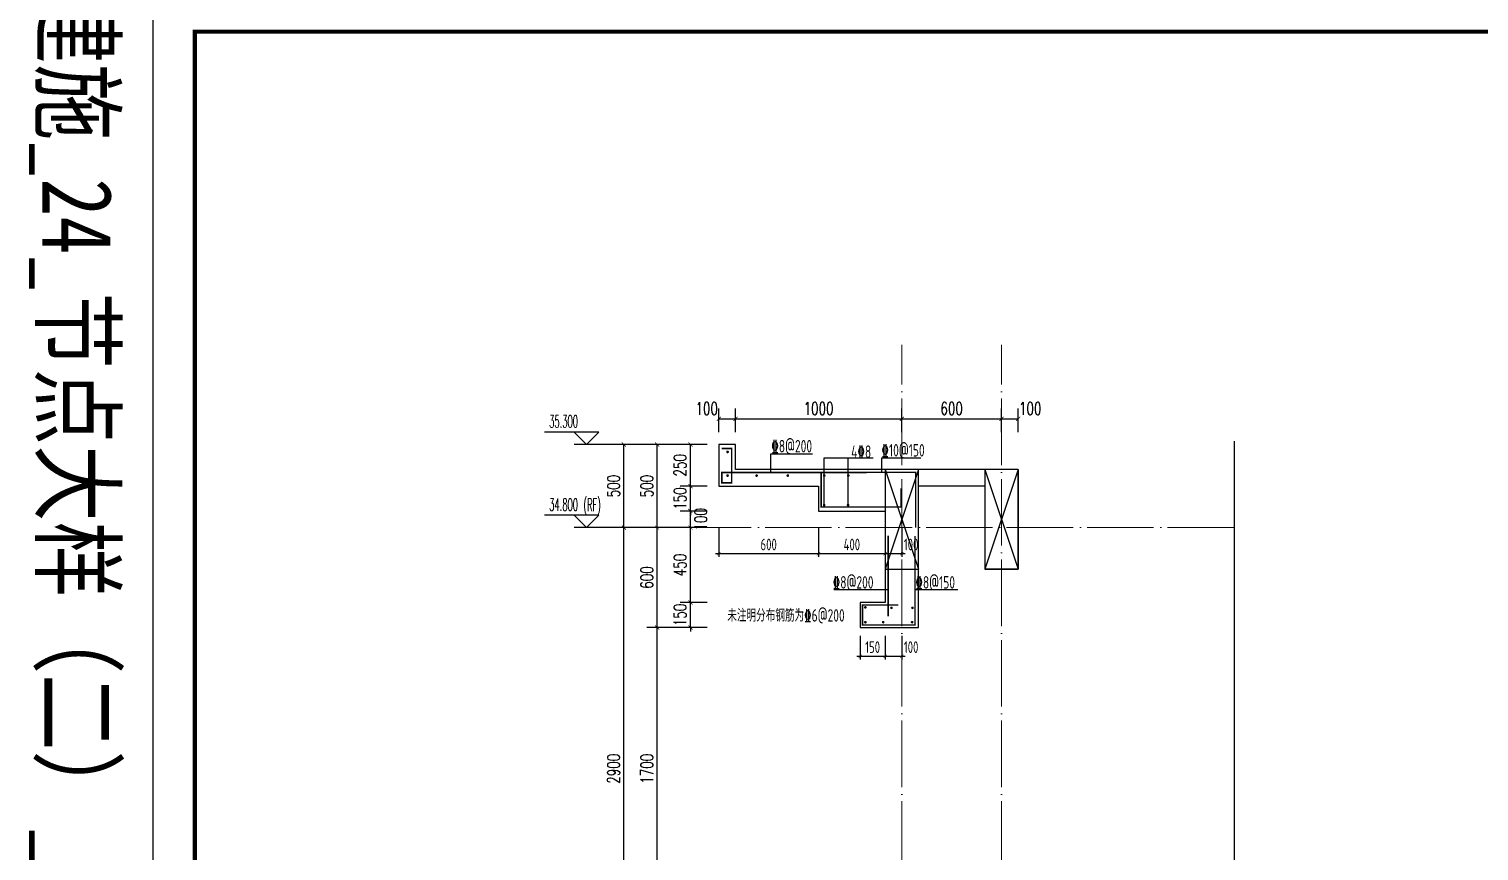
# Model space of a CAD drawing. Extents: x -668857 to 143095, y -247466 to 228182.
# Drawn here: x 13189 to 21906, y 168039 to 172982 of the extents above; entities that cross this region are included whole.
import ezdxf

# ---------------------------------------------------------------- set-up
doc = ezdxf.new("R2010")
doc.units = 0
doc.header["$LTSCALE"] = 1000
doc.linetypes.add('DOTE', pattern=[2.42, 2, -0.2, 0.02, -0.2])
doc.layers.get('0').update_dxf_attribs({"linetype": 'CONTINUOUS'})
doc.layers.get('DEFPOINTS').update_dxf_attribs({"linetype": 'CONTINUOUS'})
for name, color, linetype in [('DIM', 2, 'CONTINUOUS'), ('DIM_ELEV', 3, 'CONTINUOUS'), ('DIM_SYMB', 3, 'CONTINUOUS'), ('PUB_DIM', 3, 'CONTINUOUS'), ('PUB_TEXT', 2, 'CONTINUOUS'), ('REIN', 6, 'CONTINUOUS'), ('S-大样-砼线', 7, 'CONTINUOUS'), ('S-引出线', 40, 'CONTINUOUS'), ('TEXT', 2, 'CONTINUOUS'), ('WALL', 5, 'CONTINUOUS'), ('yichutu', 7, 'CONTINUOUS'), ('导图字', 7, 'CONTINUOUS')]:
    doc.layers.add(name, color=color, linetype=linetype)
doc.layers.add('DOTE', color=19, linetype='DOTE', lineweight=9)
doc.layers.add('图框', color=9, linetype='CONTINUOUS', lineweight=18)
doc.styles.add('_TCH_DIM', font='SIMPLEX.shx', dxfattribs={"width": 0.7, "bigfont": 'GBCBIG.shx'})
doc.styles.add('_TCH_DIM_T3', font='SIMPLEX', dxfattribs={"width": 0.705882, "bigfont": 'GBCBIG'})
doc.styles.add('TSSD_DIMENSION', font='Tssdeng.shx', dxfattribs={"width": 0.7, "bigfont": 'tssdchn.shx'})
doc.styles.add('TSSD_REIN', font='tssdeng.shx', dxfattribs={"width": 0.7, "height": 300, "bigfont": 'tssdchn.shx'})
doc.styles.add('黑体', font='simhei.ttf')
doc.dimstyles.new('_TCH_ARCH&&25', dxfattribs={"dimtxt": 74.375, "dimasz": 25, "dimexe": 62.5, "dimexo": 75, "dimgap": 25, "dimtad": 1, "dimdec": 0, "dimzin": 0, "dimdsep": 46, "dimtxsty": '_TCH_DIM_T3', "dimblk": 'ARCHTICK', "dimcen": 0.09, "dimclrt": 7, "dimazin": 0, "dimtfac": 1, "dimtdec": 0, "dimtix": 1, "dimtmove": 2, "dimatfit": 3, "dimldrblk": 'ARCHTICK', "dimfxl": 0, "dimtolj": 1, "dimtzin": 0, "dimarcsym": 0})
doc.dimstyles.new('TSSD_20_20', dxfattribs={"dimtxt": 60, "dimasz": 20, "dimexe": 20, "dimexo": 50, "dimgap": 20, "dimtad": 1, "dimdec": 0, "dimzin": 0, "dimdsep": 46, "dimtxsty": 'TSSD_DIMENSION', "dimblk": 'ARCHTICK', "dimblk1": 'ARCHTICK', "dimblk2": 'ARCHTICK', "dimcen": 0, "dimdle": 20, "dimclrt": 7, "dimadec": 0, "dimazin": 0, "dimtfac": 1, "dimtdec": 0, "dimtix": 1, "dimtmove": 2, "dimatfit": 3, "dimfxl": 0, "dimtolj": 1, "dimtzin": 0, "dimarcsym": 0})

# ---------------------------------------------------------------- blocks, each defined once
blk = doc.blocks.new('GFDDDDRG')
at = {"layer": '图框'}
blk.add_lwpolyline([(923310, -107437), (923310, -159999), (893610, -159999), (893610, -107437)], close=True, dxfattribs=at)
blk.add_lwpolyline([(923310, -107437), (923310, -159999), (893610, -159999), (893610, -107437)], close=True, dxfattribs=at)
at = {"layer": '图框', "const_width": 50}
blk.add_lwpolyline([(894110, -159499), (922810, -159499), (922810, -108687), (894110, -108687)], close=True, dxfattribs=at)
blk = doc.blocks.new('yct-1051-594-26275-14850-25-1002.0')
at = {"layer": 'yichutu', "color": 7}
blk.add_lwpolyline([(0, 0), (0, 14850), (26275, 14850), (26275, 0)], close=True, dxfattribs=at)
blk = doc.blocks.new('_ArchTick')
at = {"color": 0, "linetype": 'ByBlock', "const_width": 0.15}
blk.add_lwpolyline([(-0.5, -0.5), (0.5, 0.5)], dxfattribs=at)
blk = doc.blocks.new('*D2269')
at = {"layer": 'DEFPOINTS', "color": 0}
for p in [(18185.3, 169383.2), (18335.3, 169383.2), (18335.3, 169209.5)]:
    blk.add_point(p, dxfattribs=at)
at = {"layer": 'DIM', "color": 0, "lineweight": -2}
for p, q in [((18185.3, 169333.2), (18185.3, 169189.5)), ((18335.3, 169333.2), (18335.3, 169189.5)), ((18165.3, 169209.5), (18355.3, 169209.5))]:
    blk.add_line(p, q, dxfattribs=at)
at = {"layer": 'DIM', "color": 0, "lineweight": -2, "xscale": 20, "yscale": 20, "zscale": 20, "rotation": 180}
blk.add_blockref('_ArchTick', (18185.3, 169209.5), dxfattribs=at)
at = {"layer": 'DIM', "color": 0, "lineweight": -2, "xscale": 20, "yscale": 20, "zscale": 20}
blk.add_blockref('_ArchTick', (18335.3, 169209.5), dxfattribs=at)
at = {"layer": 'DIM', "color": 7, "insert": (18260.3, 169264.5), "char_height": 70, "attachment_point": 5, "style": 'TSSD_DIMENSION'}
blk.add_mtext('\\A1;150', dxfattribs=at)
blk = doc.blocks.new('*D2270')
at = {"layer": 'DEFPOINTS', "color": 0}
for p in [(18335.3, 169383.2), (18435.3, 169383.2), (18435.3, 169209.5)]:
    blk.add_point(p, dxfattribs=at)
at = {"layer": 'DIM', "color": 0, "lineweight": -2}
for p, q in [((18335.3, 169333.2), (18335.3, 169189.5)), ((18435.3, 169333.2), (18435.3, 169189.5)), ((18315.3, 169209.5), (18455.3, 169209.5))]:
    blk.add_line(p, q, dxfattribs=at)
at = {"layer": 'DIM', "color": 0, "lineweight": -2, "xscale": 20, "yscale": 20, "zscale": 20, "rotation": 180}
blk.add_blockref('_ArchTick', (18335.3, 169209.5), dxfattribs=at)
at = {"layer": 'DIM', "color": 0, "lineweight": -2, "xscale": 20, "yscale": 20, "zscale": 20}
blk.add_blockref('_ArchTick', (18435.3, 169209.5), dxfattribs=at)
at = {"layer": 'DIM', "color": 7, "insert": (18491.7, 169264.5), "char_height": 70, "attachment_point": 5, "style": 'TSSD_DIMENSION'}
blk.add_mtext('\\A1;100', dxfattribs=at)
blk = doc.blocks.new('*D2271')
at = {"layer": 'DEFPOINTS', "color": 0}
for p in [(17435.3, 170637.4), (17335.3, 170483.2), (17435.3, 170483.2)]:
    blk.add_point(p, dxfattribs=at)
at = {"layer": 'PUB_DIM', "color": 0, "lineweight": -2}
for p, q in [((17335.3, 170558.2), (17335.3, 170699.9)), ((17435.3, 170558.2), (17435.3, 170699.9)), ((17335.3, 170637.4), (17435.3, 170637.4))]:
    blk.add_line(p, q, dxfattribs=at)
at = {"layer": 'PUB_DIM', "color": 0, "lineweight": -2, "xscale": 25, "yscale": 25, "zscale": 25, "rotation": 180}
blk.add_blockref('_ArchTick', (17335.3, 170637.4), dxfattribs=at)
at = {"layer": 'PUB_DIM', "color": 0, "lineweight": -2, "xscale": 25, "yscale": 25, "zscale": 25}
blk.add_blockref('_ArchTick', (17435.3, 170637.4), dxfattribs=at)
at = {"layer": 'PUB_DIM', "color": 7, "insert": (17262.8, 170699.6), "char_height": 74.38, "attachment_point": 5, "style": '_TCH_DIM_T3'}
blk.add_mtext('\\A1;100', dxfattribs=at)
blk = doc.blocks.new('*D2272')
at = {"layer": 'DEFPOINTS', "color": 0}
for p in [(18435.3, 170637.4), (17435.3, 170483.2), (18435.3, 170483.2)]:
    blk.add_point(p, dxfattribs=at)
at = {"layer": 'PUB_DIM', "color": 0, "lineweight": -2}
for p, q in [((17435.3, 170558.2), (17435.3, 170699.9)), ((18435.3, 170558.2), (18435.3, 170699.9)), ((17435.3, 170637.4), (18435.3, 170637.4))]:
    blk.add_line(p, q, dxfattribs=at)
at = {"layer": 'PUB_DIM', "color": 0, "lineweight": -2, "xscale": 25, "yscale": 25, "zscale": 25, "rotation": 180}
blk.add_blockref('_ArchTick', (17435.3, 170637.4), dxfattribs=at)
at = {"layer": 'PUB_DIM', "color": 0, "lineweight": -2, "xscale": 25, "yscale": 25, "zscale": 25}
blk.add_blockref('_ArchTick', (18435.3, 170637.4), dxfattribs=at)
at = {"layer": 'PUB_DIM', "color": 7, "insert": (17935.3, 170699.6), "char_height": 74.38, "attachment_point": 5, "style": '_TCH_DIM_T3'}
blk.add_mtext('\\A1;1000', dxfattribs=at)
blk = doc.blocks.new('*D2273')
at = {"layer": 'DEFPOINTS', "color": 0}
for p in [(19035.3, 170637.4), (18435.3, 170483.2), (19035.3, 170483.2)]:
    blk.add_point(p, dxfattribs=at)
at = {"layer": 'PUB_DIM', "color": 0, "lineweight": -2}
for p, q in [((18435.3, 170558.2), (18435.3, 170699.9)), ((19035.3, 170558.2), (19035.3, 170699.9)), ((18435.3, 170637.4), (19035.3, 170637.4))]:
    blk.add_line(p, q, dxfattribs=at)
at = {"layer": 'PUB_DIM', "color": 0, "lineweight": -2, "xscale": 25, "yscale": 25, "zscale": 25, "rotation": 180}
blk.add_blockref('_ArchTick', (18435.3, 170637.4), dxfattribs=at)
at = {"layer": 'PUB_DIM', "color": 0, "lineweight": -2, "xscale": 25, "yscale": 25, "zscale": 25}
blk.add_blockref('_ArchTick', (19035.3, 170637.4), dxfattribs=at)
at = {"layer": 'PUB_DIM', "color": 7, "insert": (18735.3, 170699.6), "char_height": 74.38, "attachment_point": 5, "style": '_TCH_DIM_T3'}
blk.add_mtext('\\A1;600', dxfattribs=at)
blk = doc.blocks.new('*D2274')
at = {"layer": 'DEFPOINTS', "color": 0}
for p in [(19135.3, 170637.4), (19035.3, 170483.2), (19135.3, 170483.2)]:
    blk.add_point(p, dxfattribs=at)
at = {"layer": 'PUB_DIM', "color": 0, "lineweight": -2}
for p, q in [((19035.3, 170558.2), (19035.3, 170699.9)), ((19135.3, 170558.2), (19135.3, 170699.9)), ((19035.3, 170637.4), (19135.3, 170637.4))]:
    blk.add_line(p, q, dxfattribs=at)
at = {"layer": 'PUB_DIM', "color": 0, "lineweight": -2, "xscale": 25, "yscale": 25, "zscale": 25, "rotation": 180}
blk.add_blockref('_ArchTick', (19035.3, 170637.4), dxfattribs=at)
at = {"layer": 'PUB_DIM', "color": 0, "lineweight": -2, "xscale": 25, "yscale": 25, "zscale": 25}
blk.add_blockref('_ArchTick', (19135.3, 170637.4), dxfattribs=at)
at = {"layer": 'PUB_DIM', "color": 7, "insert": (19207.7, 170699.6), "char_height": 74.38, "attachment_point": 5, "style": '_TCH_DIM_T3'}
blk.add_mtext('\\A1;100', dxfattribs=at)
blk = doc.blocks.new('*D2275')
at = {"layer": 'DEFPOINTS', "color": 0}
for p in [(17335.3, 170033.2), (17935.3, 170033.2), (17935.3, 169826.8)]:
    blk.add_point(p, dxfattribs=at)
at = {"layer": 'DIM', "color": 0, "lineweight": -2}
for p, q in [((17335.3, 169983.2), (17335.3, 169806.8)), ((17935.3, 169983.2), (17935.3, 169806.8)), ((17315.3, 169826.8), (17955.3, 169826.8))]:
    blk.add_line(p, q, dxfattribs=at)
at = {"layer": 'DIM', "color": 0, "lineweight": -2, "xscale": 20, "yscale": 20, "zscale": 20, "rotation": 180}
blk.add_blockref('_ArchTick', (17335.3, 169826.8), dxfattribs=at)
at = {"layer": 'DIM', "color": 0, "lineweight": -2, "xscale": 20, "yscale": 20, "zscale": 20}
blk.add_blockref('_ArchTick', (17935.3, 169826.8), dxfattribs=at)
at = {"layer": 'DIM', "color": 7, "insert": (17635.3, 169881.8), "char_height": 70, "attachment_point": 5, "style": 'TSSD_DIMENSION'}
blk.add_mtext('\\A1;600', dxfattribs=at)
blk = doc.blocks.new('*D2276')
at = {"layer": 'DEFPOINTS', "color": 0}
for p in [(17935.3, 170033.2), (18335.3, 170033.2), (18335.3, 169826.8)]:
    blk.add_point(p, dxfattribs=at)
at = {"layer": 'DIM', "color": 0, "lineweight": -2}
for p, q in [((17935.3, 169983.2), (17935.3, 169806.8)), ((18335.3, 169983.2), (18335.3, 169806.8)), ((17915.3, 169826.8), (18355.3, 169826.8))]:
    blk.add_line(p, q, dxfattribs=at)
at = {"layer": 'DIM', "color": 0, "lineweight": -2, "xscale": 20, "yscale": 20, "zscale": 20, "rotation": 180}
blk.add_blockref('_ArchTick', (17935.3, 169826.8), dxfattribs=at)
at = {"layer": 'DIM', "color": 0, "lineweight": -2, "xscale": 20, "yscale": 20, "zscale": 20}
blk.add_blockref('_ArchTick', (18335.3, 169826.8), dxfattribs=at)
at = {"layer": 'DIM', "color": 7, "insert": (18135.3, 169881.8), "char_height": 70, "attachment_point": 5, "style": 'TSSD_DIMENSION'}
blk.add_mtext('\\A1;400', dxfattribs=at)
blk = doc.blocks.new('*D2277')
at = {"layer": 'DEFPOINTS', "color": 0}
for p in [(18335.3, 170033.2), (18435.3, 170033.2), (18435.3, 169826.8)]:
    blk.add_point(p, dxfattribs=at)
at = {"layer": 'DIM', "color": 0, "lineweight": -2}
for p, q in [((18335.3, 169983.2), (18335.3, 169806.8)), ((18435.3, 169983.2), (18435.3, 169806.8)), ((18315.3, 169826.8), (18455.3, 169826.8))]:
    blk.add_line(p, q, dxfattribs=at)
at = {"layer": 'DIM', "color": 0, "lineweight": -2, "xscale": 20, "yscale": 20, "zscale": 20, "rotation": 180}
blk.add_blockref('_ArchTick', (18335.3, 169826.8), dxfattribs=at)
at = {"layer": 'DIM', "color": 0, "lineweight": -2, "xscale": 20, "yscale": 20, "zscale": 20}
blk.add_blockref('_ArchTick', (18435.3, 169826.8), dxfattribs=at)
at = {"layer": 'DIM', "color": 7, "insert": (18491.7, 169881.8), "char_height": 70, "attachment_point": 5, "style": 'TSSD_DIMENSION'}
blk.add_mtext('\\A1;100', dxfattribs=at)
blk = doc.blocks.new('*D2280')
at = {"layer": 'DEFPOINTS', "color": 0}
for p in [(17165.1, 170483.2), (17339.7, 170483.2), (17339.7, 170233.2)]:
    blk.add_point(p, dxfattribs=at)
at = {"layer": 'PUB_DIM', "color": 0, "lineweight": -2}
for p, q in [((17264.7, 170483.2), (17102.6, 170483.2)), ((17165.1, 170233.2), (17165.1, 170483.2)), ((17264.7, 170233.2), (17102.6, 170233.2))]:
    blk.add_line(p, q, dxfattribs=at)
at = {"layer": 'PUB_DIM', "color": 0, "lineweight": -2, "xscale": 25, "yscale": 25, "zscale": 25}
for p, rotation in [((17165.1, 170483.2), 90), ((17165.1, 170233.2), 270)]:
    blk.add_blockref('_ArchTick', p, dxfattribs=dict(at, rotation=rotation))
at = {"layer": 'PUB_DIM', "color": 7, "insert": (17102.9, 170358.2), "char_height": 74.38, "attachment_point": 5, "rotation": 90, "style": '_TCH_DIM_T3'}
blk.add_mtext('\\A1;250', dxfattribs=at)
blk = doc.blocks.new('*D2281')
at = {"layer": 'DEFPOINTS', "color": 0}
for p in [(17165.1, 170233.2), (17339.7, 170233.2), (17339.7, 170083.2)]:
    blk.add_point(p, dxfattribs=at)
at = {"layer": 'PUB_DIM', "color": 0, "lineweight": -2}
for p, q in [((17165.1, 170233.2), (17165.1, 170258.2)), ((17264.7, 170233.2), (17102.6, 170233.2)), ((17165.1, 170083.2), (17165.1, 170233.2)), ((17264.7, 170083.2), (17102.6, 170083.2)), ((17165.1, 170083.2), (17165.1, 170058.2))]:
    blk.add_line(p, q, dxfattribs=at)
at = {"layer": 'PUB_DIM', "color": 0, "lineweight": -2, "xscale": 25, "yscale": 25, "zscale": 25}
for p, rotation in [((17165.1, 170233.2), 270), ((17165.1, 170083.2), 90)]:
    blk.add_blockref('_ArchTick', p, dxfattribs=dict(at, rotation=rotation))
at = {"layer": 'PUB_DIM', "color": 7, "insert": (17102.9, 170158.2), "char_height": 74.38, "attachment_point": 5, "rotation": 90, "style": '_TCH_DIM_T3'}
blk.add_mtext('\\A1;150', dxfattribs=at)
blk = doc.blocks.new('*D2282')
at = {"layer": 'DEFPOINTS', "color": 0}
for p in [(17165.1, 170083.2), (17339.7, 170083.2), (17339.7, 169983.2)]:
    blk.add_point(p, dxfattribs=at)
at = {"layer": 'PUB_DIM', "color": 0, "lineweight": -2}
for p, q in [((17264.7, 170083.2), (17102.6, 170083.2)), ((17165.1, 169983.2), (17165.1, 170083.2)), ((17264.7, 169983.2), (17102.6, 169983.2))]:
    blk.add_line(p, q, dxfattribs=at)
at = {"layer": 'PUB_DIM', "color": 0, "lineweight": -2, "xscale": 25, "yscale": 25, "zscale": 25}
for p, rotation in [((17165.1, 170083.2), 90), ((17165.1, 169983.2), 270)]:
    blk.add_blockref('_ArchTick', p, dxfattribs=dict(at, rotation=rotation))
at = {"layer": 'PUB_DIM', "color": 7, "insert": (17227, 170033.2), "char_height": 74.38, "attachment_point": 5, "rotation": 90, "style": '_TCH_DIM_T3'}
blk.add_mtext('\\A1;100', dxfattribs=at)
blk = doc.blocks.new('*D2283')
at = {"layer": 'DEFPOINTS', "color": 0}
for p in [(17165.1, 169983.2), (17339.7, 169983.2), (17339.7, 169533.2)]:
    blk.add_point(p, dxfattribs=at)
at = {"layer": 'PUB_DIM', "color": 0, "lineweight": -2}
for p, q in [((17264.7, 169983.2), (17102.6, 169983.2)), ((17165.1, 169533.2), (17165.1, 169983.2)), ((17264.7, 169533.2), (17102.6, 169533.2))]:
    blk.add_line(p, q, dxfattribs=at)
at = {"layer": 'PUB_DIM', "color": 0, "lineweight": -2, "xscale": 25, "yscale": 25, "zscale": 25}
for p, rotation in [((17165.1, 169983.2), 90), ((17165.1, 169533.2), 270)]:
    blk.add_blockref('_ArchTick', p, dxfattribs=dict(at, rotation=rotation))
at = {"layer": 'PUB_DIM', "color": 7, "insert": (17102.9, 169758.2), "char_height": 74.38, "attachment_point": 5, "rotation": 90, "style": '_TCH_DIM_T3'}
blk.add_mtext('\\A1;450', dxfattribs=at)
blk = doc.blocks.new('*D2284')
at = {"layer": 'DEFPOINTS', "color": 0}
for p in [(17165.1, 169533.2), (17339.7, 169533.2), (17339.7, 169383.2)]:
    blk.add_point(p, dxfattribs=at)
at = {"layer": 'PUB_DIM', "color": 0, "lineweight": -2}
for p, q in [((17165.1, 169533.2), (17165.1, 169558.2)), ((17264.7, 169533.2), (17102.6, 169533.2)), ((17165.1, 169383.2), (17165.1, 169533.2)), ((17264.7, 169383.2), (17102.6, 169383.2)), ((17165.1, 169383.2), (17165.1, 169358.2))]:
    blk.add_line(p, q, dxfattribs=at)
at = {"layer": 'PUB_DIM', "color": 0, "lineweight": -2, "xscale": 25, "yscale": 25, "zscale": 25}
for p, rotation in [((17165.1, 169533.2), 270), ((17165.1, 169383.2), 90)]:
    blk.add_blockref('_ArchTick', p, dxfattribs=dict(at, rotation=rotation))
at = {"layer": 'PUB_DIM', "color": 7, "insert": (17102.9, 169458.2), "char_height": 74.38, "attachment_point": 5, "rotation": 90, "style": '_TCH_DIM_T3'}
blk.add_mtext('\\A1;150', dxfattribs=at)
blk = doc.blocks.new('*D2997')
at = {"layer": 'DEFPOINTS', "color": 0}
for p in [(16965.1, 169383.2), (17265.1, 169383.2), (17265.1, 167683.2)]:
    blk.add_point(p, dxfattribs=at)
at = {"layer": 'PUB_DIM', "color": 0, "lineweight": -2}
for p, q in [((17190.1, 169383.2), (16902.6, 169383.2)), ((16965.1, 167683.2), (16965.1, 169383.2)), ((17190.1, 167683.2), (16902.6, 167683.2))]:
    blk.add_line(p, q, dxfattribs=at)
at = {"layer": 'PUB_DIM', "color": 0, "lineweight": -2, "xscale": 25, "yscale": 25, "zscale": 25}
for p, rotation in [((16965.1, 169383.2), 90), ((16965.1, 167683.2), 270)]:
    blk.add_blockref('_ArchTick', p, dxfattribs=dict(at, rotation=rotation))
at = {"layer": 'PUB_DIM', "color": 7, "insert": (16902.9, 168533.2), "char_height": 74.38, "attachment_point": 5, "rotation": 90, "style": '_TCH_DIM_T3'}
blk.add_mtext('\\A1;1700', dxfattribs=at)
blk = doc.blocks.new('*D2998')
at = {"layer": 'DEFPOINTS', "color": 0}
for p in [(16965.1, 169983.2), (17265.1, 169983.2), (17265.1, 169383.2)]:
    blk.add_point(p, dxfattribs=at)
at = {"layer": 'PUB_DIM', "color": 0, "lineweight": -2}
for p, q in [((17190.1, 169983.2), (16902.6, 169983.2)), ((16965.1, 169383.2), (16965.1, 169983.2)), ((17190.1, 169383.2), (16902.6, 169383.2))]:
    blk.add_line(p, q, dxfattribs=at)
at = {"layer": 'PUB_DIM', "color": 0, "lineweight": -2, "xscale": 25, "yscale": 25, "zscale": 25}
for p, rotation in [((16965.1, 169983.2), 90), ((16965.1, 169383.2), 270)]:
    blk.add_blockref('_ArchTick', p, dxfattribs=dict(at, rotation=rotation))
at = {"layer": 'PUB_DIM', "color": 7, "insert": (16902.9, 169683.2), "char_height": 74.38, "attachment_point": 5, "rotation": 90, "style": '_TCH_DIM_T3'}
blk.add_mtext('\\A1;600', dxfattribs=at)
blk = doc.blocks.new('*D2999')
at = {"layer": 'DEFPOINTS', "color": 0}
for p in [(16965.1, 170483.2), (17265.1, 170483.2), (17265.1, 169983.2)]:
    blk.add_point(p, dxfattribs=at)
at = {"layer": 'PUB_DIM', "color": 0, "lineweight": -2}
for p, q in [((17190.1, 170483.2), (16902.6, 170483.2)), ((16965.1, 169983.2), (16965.1, 170483.2)), ((17190.1, 169983.2), (16902.6, 169983.2))]:
    blk.add_line(p, q, dxfattribs=at)
at = {"layer": 'PUB_DIM', "color": 0, "lineweight": -2, "xscale": 25, "yscale": 25, "zscale": 25}
for p, rotation in [((16965.1, 170483.2), 90), ((16965.1, 169983.2), 270)]:
    blk.add_blockref('_ArchTick', p, dxfattribs=dict(at, rotation=rotation))
at = {"layer": 'PUB_DIM', "color": 7, "insert": (16902.9, 170233.2), "char_height": 74.38, "attachment_point": 5, "rotation": 90, "style": '_TCH_DIM_T3'}
blk.add_mtext('\\A1;500', dxfattribs=at)
blk = doc.blocks.new('*D3006')
at = {"layer": 'DEFPOINTS', "color": 0}
for p in [(16765.1, 169983.2), (17265.1, 169983.2), (17265.1, 167083.2)]:
    blk.add_point(p, dxfattribs=at)
at = {"layer": 'PUB_DIM', "color": 0, "lineweight": -2}
for p, q in [((17190.1, 169983.2), (16702.6, 169983.2)), ((16765.1, 167083.2), (16765.1, 169983.2)), ((17190.1, 167083.2), (16702.6, 167083.2))]:
    blk.add_line(p, q, dxfattribs=at)
at = {"layer": 'PUB_DIM', "color": 0, "lineweight": -2, "xscale": 25, "yscale": 25, "zscale": 25}
for p, rotation in [((16765.1, 169983.2), 90), ((16765.1, 167083.2), 270)]:
    blk.add_blockref('_ArchTick', p, dxfattribs=dict(at, rotation=rotation))
at = {"layer": 'PUB_DIM', "color": 7, "insert": (16702.9, 168533.2), "char_height": 74.38, "attachment_point": 5, "rotation": 90, "style": '_TCH_DIM_T3'}
blk.add_mtext('\\A1;2900', dxfattribs=at)
blk = doc.blocks.new('*D3007')
at = {"layer": 'DEFPOINTS', "color": 0}
for p in [(16765.1, 170483.2), (17265.1, 170483.2), (17265.1, 169983.2)]:
    blk.add_point(p, dxfattribs=at)
at = {"layer": 'PUB_DIM', "color": 0, "lineweight": -2}
for p, q in [((17190.1, 170483.2), (16702.6, 170483.2)), ((16765.1, 169983.2), (16765.1, 170483.2)), ((17190.1, 169983.2), (16702.6, 169983.2))]:
    blk.add_line(p, q, dxfattribs=at)
at = {"layer": 'PUB_DIM', "color": 0, "lineweight": -2, "xscale": 25, "yscale": 25, "zscale": 25}
for p, rotation in [((16765.1, 170483.2), 90), ((16765.1, 169983.2), 270)]:
    blk.add_blockref('_ArchTick', p, dxfattribs=dict(at, rotation=rotation))
at = {"layer": 'PUB_DIM', "color": 7, "insert": (16702.9, 170233.2), "char_height": 74.38, "attachment_point": 5, "rotation": 90, "style": '_TCH_DIM_T3'}
blk.add_mtext('\\A1;500', dxfattribs=at)
blk = doc.blocks.new('20210902.14431623')
at = {"layer": 'REIN'}
for points in [[(-116901.3, -367750.1, 9, 9, 0), (-116840.8, -367750.1, 9, 9, 0), (-116840.8, -367956.4, 9, 9, 0), (-116899, -367956.4, 9, 9, 0), (-116899, -367894.2, 9, 9, 0), (-116027.8, -367894.2, 9, 9, 0)], [(-115839, -368690.9, 9, 9, 0), (-116053.3, -368690.9, 9, 9, 0), (-116053.3, -368811.5, 9, 9, 0), (-115737.9, -368811.5, 9, 9, 0), (-115737.9, -368276.6, 9, 9, 0)], [(-115899.9, -368273.7, 9, 9, 0), (-115899.9, -368758.8, 9, 9, 0)]]:
    blk.add_lwpolyline(points, format="xyseb", dxfattribs=at)
at = {"layer": 'REIN', "const_width": 8}
for points in [[(-116868.9, -367770.3, 1), (-116860.9, -367770.3, 1)], [(-116868.9, -367912.7, 1), (-116860.9, -367912.7, 1)], [(-116694.5, -367912.7, 1), (-116686.5, -367912.7, 1)], [(-116507, -367912.7, 1), (-116499, -367912.7, 1)], [(-116287.8, -367912.7, 1), (-116279.8, -367912.7, 1)], [(-116143.3, -367912.7, 1), (-116135.3, -367912.7, 1)], [(-116288.2, -368090.2, 1), (-116280.2, -368090.2, 1)], [(-116144.4, -368090.2, 1), (-116136.4, -368090.2, 1)], [(-116040.6, -368705.3, 1), (-116032.6, -368705.3, 1)], [(-115883.5, -368708, 1), (-115875.5, -368708, 1)], [(-115757.4, -368708, 1), (-115749.4, -368708, 1)], [(-116040.6, -368794.2, 1), (-116032.6, -368794.2, 1)], [(-115933.5, -368794.2, 1), (-115925.5, -368794.2, 1)], [(-115759.7, -368794.2, 1), (-115751.7, -368794.2, 1)]]:
    blk.add_lwpolyline(points, format="xyb", close=True, dxfattribs=at)
at = {"layer": 'REIN', "const_width": 9}
blk.add_lwpolyline([(-115734, -368225.6), (-115734, -367893.1), (-116302.1, -367893.1), (-116302.1, -368101.5), (-115822.1, -368101.5), (-115822.1, -367988.8)], dxfattribs=at)
at = {"layer": 'S-大样-砼线'}
for p, q in [((-115917.9, -367875.6), (-115717.9, -368475.6)), ((-115717.9, -367875.6), (-115917.9, -368475.6))]:
    blk.add_line(p, q, dxfattribs=at)
blk.add_lwpolyline([(-115717.9, -367875.6), (-115917.9, -367875.6), (-115917.9, -368475.6), (-115717.9, -368475.6)], close=True, dxfattribs=at)
at = {"layer": 'S-引出线'}
for p, q in [((-116605.1, -367894.2), (-116605.1, -367782.4)), ((-116605.1, -367782.4), (-116353.6, -367782.4)), ((-116284.2, -368090.2), (-116284.2, -367805.4)), ((-116284.2, -367805.4), (-115988.9, -367805.4)), ((-116140.4, -368090.2), (-116140.4, -367805.4)), ((-116225.7, -368597.5), (-115899.9, -368597.5)), ((-115737.9, -368597.5), (-115480.1, -368597.5))]:
    blk.add_line(p, q, dxfattribs=at)
blk.add_lwpolyline([(-115937.5, -367893.1), (-115937.5, -367805.4), (-115703.2, -367805.4)], dxfattribs=at)
at = {"layer": 'TEXT', "style": 'TSSD_REIN', "width": 0.7}
for s, p in [('%%1328@200', (-116601.9, -367773.3)), ('4%%1328', (-116121.8, -367806.5)), ('%%1328@200', (-116232.6, -368592.3)), ('%%1328@150', (-115735.7, -368592.3)), ('未注明分布钢筋为%%1326@200', (-116866.5, -368791))]:
    blk.add_text(s, height=75, rotation=0, dxfattribs=at).set_placement(p)
at = {"layer": 'TEXT', "color": 1, "style": 'TSSD_REIN', "width": 0.7}
blk.add_text('%%13210@150', height=75, rotation=0, dxfattribs=at).set_placement((-115939.6, -367798))

msp = doc.modelspace()

# ---------------------------------------------------------------- linework, layer by layer
at = {"layer": 'DIM_ELEV'}
for p, q in [((16615.06, 170558.23), (16287.06, 170558.23)), ((16540.06, 170483.23), (16465.06, 170558.23)), ((16540.06, 170483.23), (16615.06, 170558.23)), ((16965.06, 170483.23), (16465.06, 170483.23)), ((16615.06, 170058.23), (16287.06, 170058.23)), ((16540.06, 169983.23), (16465.06, 170058.23)), ((16965.06, 169983.23), (16465.06, 169983.23)), ((16540.06, 169983.23), (16615.06, 170058.23))]:
    msp.add_line(p, q, dxfattribs=at)
at = {"layer": 'DIM_SYMB'}
msp.add_lwpolyline([(20433.78, 170503.23), (20433.78, 160871.35), (20486.28, 160852.24), (20381.28, 160833.73), (20433.78, 160815.1), (20433.78, 151183.22)], dxfattribs=at)
at = {"layer": 'DOTE', "color": 1, "linetype": 'DOTE', "ltscale": 0.2}
for p, q in [((18435.25, 151483.22), (18435.25, 171083.23)), ((19035.25, 151483.22), (19035.25, 171083.23)), ((20433.78, 169983.23), (17265.06, 169983.23))]:
    msp.add_line(p, q, dxfattribs=at)
at = {"layer": 'S-大样-砼线'}
for p, q in [((18935.25, 170333.23), (19135.25, 169733.23)), ((19135.25, 170333.23), (18935.25, 169733.23))]:
    msp.add_line(p, q, dxfattribs=at)
msp.add_lwpolyline([(19135.25, 170333.23), (18935.25, 170333.23), (18935.25, 169733.23), (19135.25, 169733.23)], close=True, dxfattribs=at)
at = {"layer": 'WALL'}
for p, q in [((17435.25, 170483.23), (17335.25, 170483.23)), ((17335.25, 170483.23), (17335.25, 170233.23)), ((17435.25, 170333.23), (17435.25, 170483.23)), ((18535.25, 170333.23), (17435.25, 170333.23)), ((19135.25, 170333.23), (18535.25, 170333.23)), ((19135.25, 170333.23), (19135.25, 169733.23)), ((17335.25, 170233.23), (17935.25, 170233.23)), ((17935.25, 170233.23), (17935.25, 170083.23)), ((18535.25, 169383.23), (18535.25, 170233.23)), ((18935.25, 170233.23), (18535.25, 170233.23)), ((18935.25, 170233.23), (18935.25, 169733.23)), ((17935.25, 170083.23), (18335.25, 170083.23)), ((18335.25, 170083.23), (18335.25, 169533.23)), ((19135.25, 169733.23), (18935.25, 169733.23)), ((18335.25, 169533.23), (18185.25, 169533.23)), ((18185.25, 169533.23), (18185.25, 169383.23)), ((18185.25, 169383.23), (18535.25, 169383.23))]:
    msp.add_line(p, q, dxfattribs=at)

# ---------------------------------------------------------------- block references
at = {"xscale": 0.5, "yscale": 0.5, "zscale": 0.5}
msp.add_blockref('GFDDDDRG', (-432869.74, 227309.73), dxfattribs=at)
at = {"layer": 'PUB_DIM'}
msp.add_blockref('20210902.14431623', (134253.16, 538208.85), dxfattribs=at)
at = {"layer": 'yichutu', "rotation": 270}
msp.add_blockref('yct-1051-594-26275-14850-25-1002.0', (13935.15, 173591.25), dxfattribs=at)

# ---------------------------------------------------------------- texts
at = {"layer": 'PUB_TEXT', "style": '_TCH_DIM', "width": 0.494118}
for s, p in [('35.300', (16315.96, 170584.48)), ('34.800', (16315.96, 170084.48)), ('(RF)', (16521.36, 170083.25))]:
    msp.add_text(s, height=74.375, dxfattribs=at).set_placement(p)
at = {"layer": '导图字', "color": 1, "style": '黑体', "width": 0.8}
msp.add_text('建施_24_节点大样（二）_A1', height=420.5907, rotation=270, dxfattribs=at).set_placement((13269.29, 173230.46))

# ---------------------------------------------------------------- dimensions: what is measured, and where the dimension line sits
at = {"layer": 'DIM'}
for p1, p2, distance, picture, middle in [((17335.25, 170033.22), (17935.25, 170033.22), -206.45, '*D2275', (17635.25, 169881.77)), ((17935.25, 170033.22), (18335.25, 170033.22), -206.45, '*D2276', (18135.25, 169881.77)), ((18185.25, 169383.23), (18335.25, 169383.23), -173.71, '*D2269', (18260.25, 169264.52))]:
    dim = msp.add_aligned_dim(p1=p1, p2=p2, distance=distance, dimstyle='TSSD_20_20', override={"dimtxt": 70}, dxfattribs=at)
    dim.commit()
    dim.dimension.update_dxf_attribs({"geometry": picture, "text_midpoint": middle})
for base, p1, p2, picture, middle in [((18435.25, 169826.77), (18335.25, 170033.22), (18435.25, 170033.22), '*D2277', (18491.7, 169881.77)), ((18435.25, 169209.52), (18335.25, 169383.23), (18435.25, 169383.23), '*D2270', (18491.7, 169264.52))]:
    dim = msp.add_linear_dim(base=base, p1=p1, p2=p2, angle=360, dimstyle='TSSD_20_20', override={"dimtxt": 70}, dxfattribs=at)
    dim.commit()
    dim.dimension.update_dxf_attribs({"geometry": picture, "text_midpoint": middle, "dimtype": 161})
at = {"layer": 'PUB_DIM'}
for base, p1, p2, angle, picture, middle in [((17435.25, 170637.39), (17335.25, 170483.23), (17435.25, 170483.23), 360, '*D2271', (17262.83, 170699.57)), ((19135.25, 170637.39), (19035.25, 170483.23), (19135.25, 170483.23), 360, '*D2274', (19207.67, 170699.57)), ((17165.06, 170083.23), (17339.67, 169983.23), (17339.67, 170083.23), 90, '*D2282', (17227.04, 170033.23))]:
    dim = msp.add_linear_dim(base=base, p1=p1, p2=p2, angle=angle, dimstyle='_TCH_ARCH&&25', dxfattribs=at)
    dim.commit()
    dim.dimension.update_dxf_attribs({"geometry": picture, "text_midpoint": middle, "dimtype": 161})
for p1, p2, distance, picture, middle in [((17435.25, 170483.23), (18435.25, 170483.23), 154.16, '*D2272', (17935.25, 170699.57)), ((18435.25, 170483.23), (19035.25, 170483.23), 154.16, '*D2273', (18735.25, 170699.57)), ((17265.06, 169983.23), (17265.06, 170483.23), 500, '*D3007', (16702.87, 170233.23)), ((17265.06, 169983.23), (17265.06, 170483.23), 300, '*D2999', (16902.87, 170233.23)), ((17339.67, 170233.23), (17339.67, 170483.23), 174.61, '*D2280', (17102.87, 170358.23)), ((17339.67, 170083.23), (17339.67, 170233.23), 174.61, '*D2281', (17102.87, 170158.23)), ((17265.06, 167083.23), (17265.06, 169983.23), 500, '*D3006', (16702.87, 168533.23)), ((17265.06, 169383.23), (17265.06, 169983.23), 300, '*D2998', (16902.87, 169683.23)), ((17339.67, 169533.23), (17339.67, 169983.23), 174.61, '*D2283', (17102.87, 169758.23)), ((17339.67, 169383.23), (17339.67, 169533.23), 174.61, '*D2284', (17102.87, 169458.23)), ((17265.06, 167683.23), (17265.06, 169383.23), 300, '*D2997', (16902.87, 168533.23))]:
    dim = msp.add_aligned_dim(p1=p1, p2=p2, distance=distance, dimstyle='_TCH_ARCH&&25', dxfattribs=at)
    dim.commit()
    dim.dimension.update_dxf_attribs({"geometry": picture, "text_midpoint": middle})

doc.saveas('drawing.dxf')
